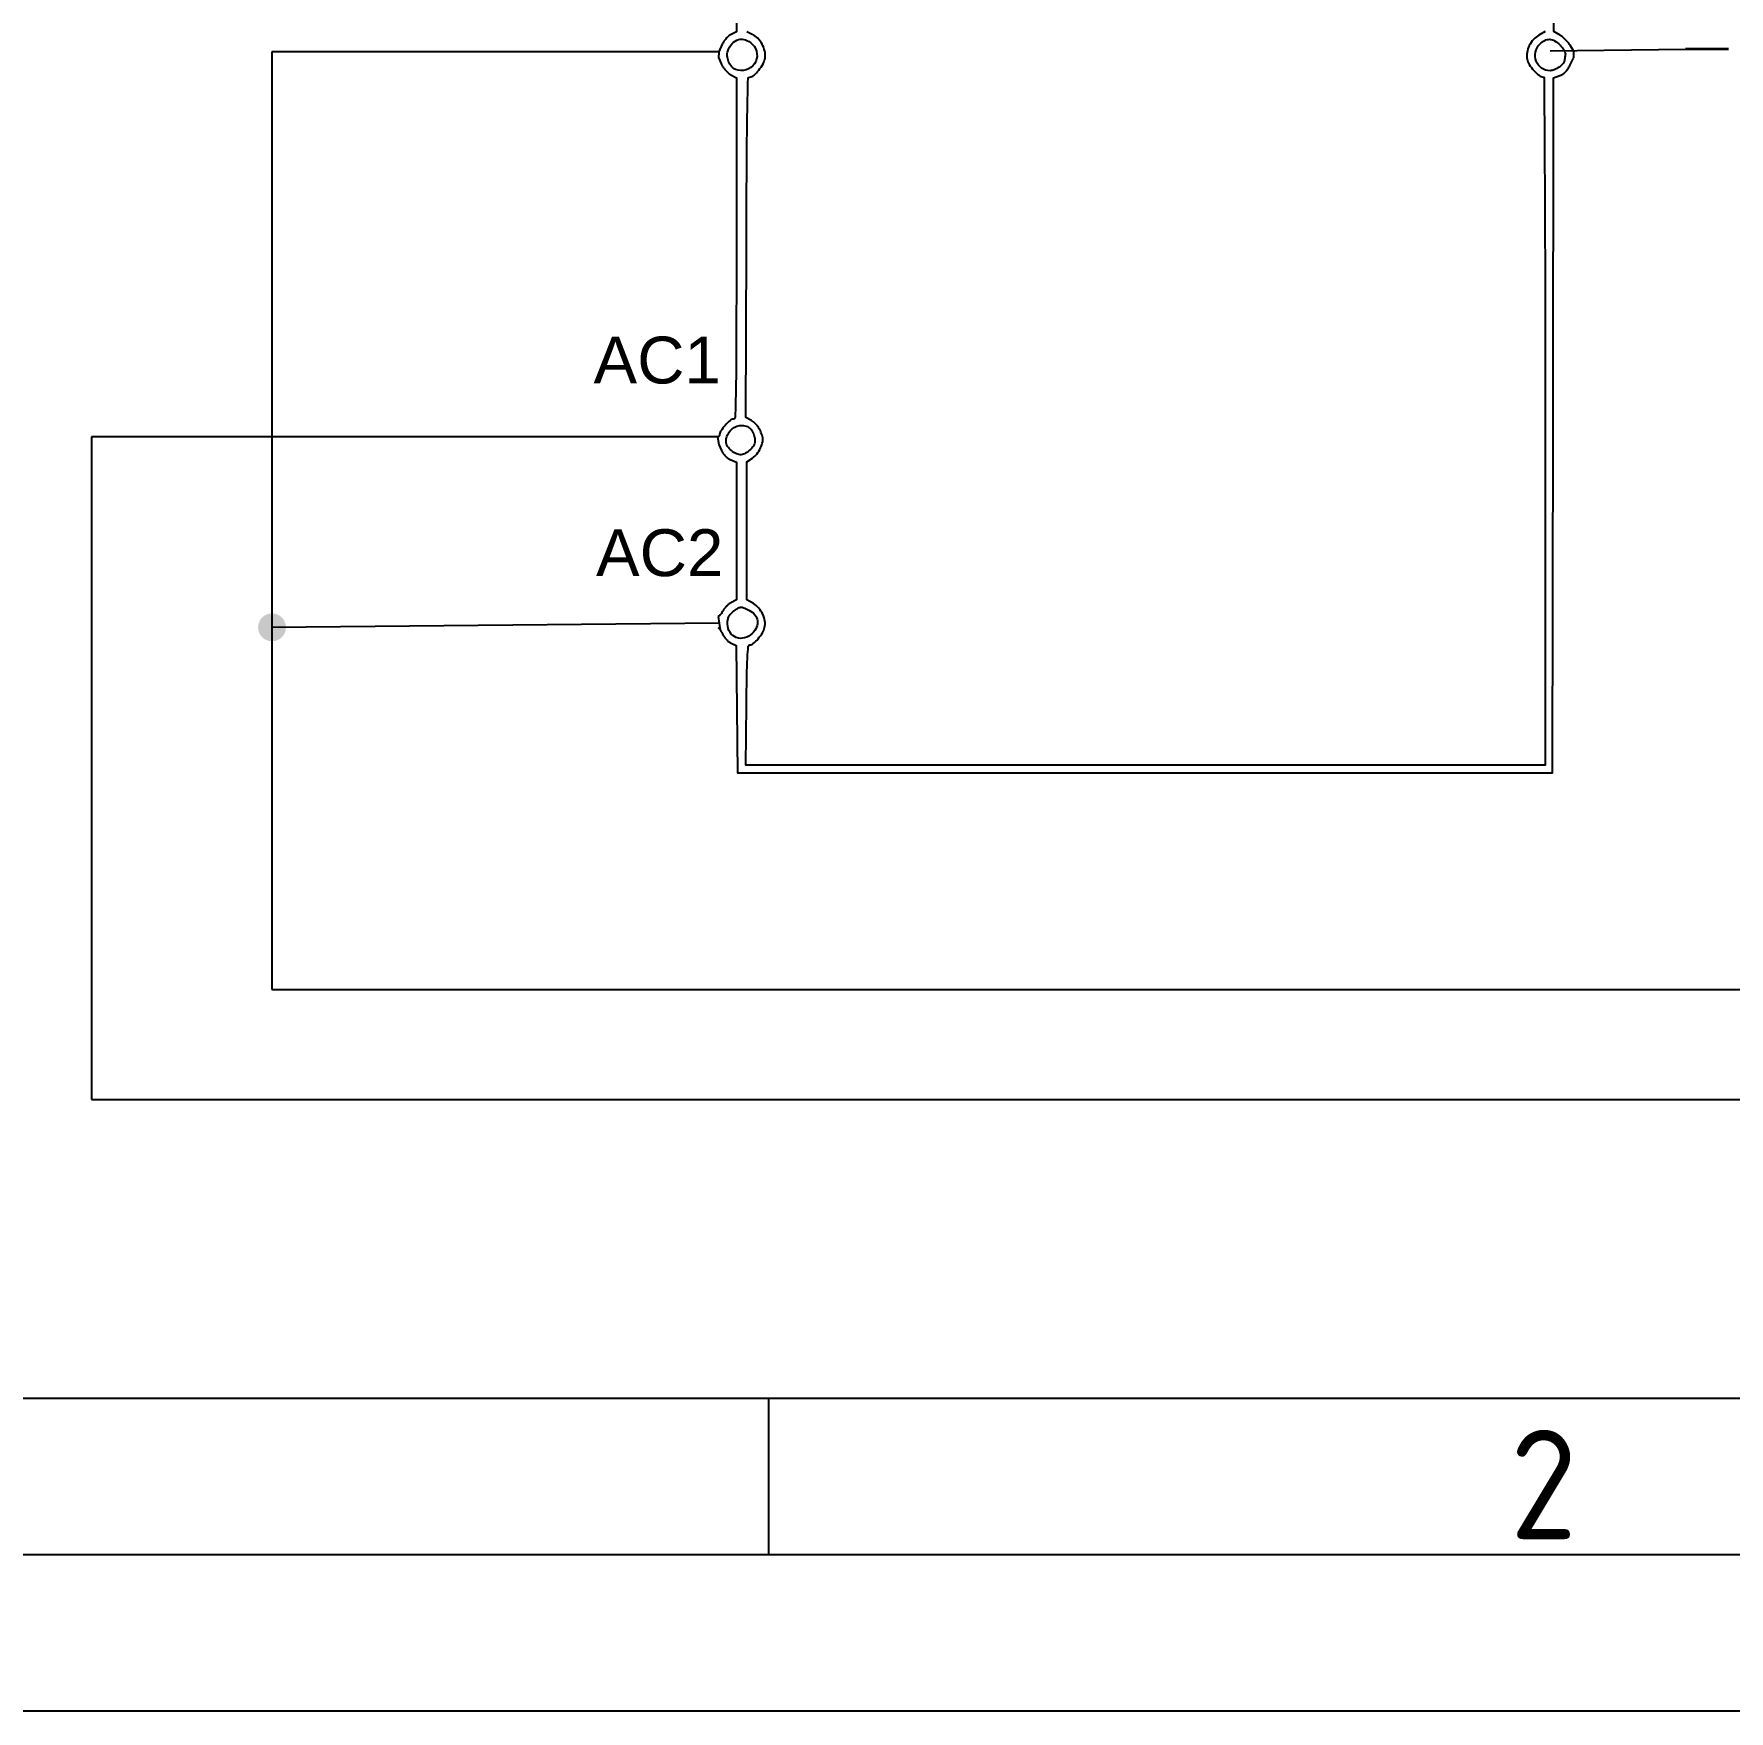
# Model space of a CAD drawing. Header units: millimetres. Extents: x 42961 to 43381, y 28224 to 28521.
# Drawn here: x 43001.7 to 43055.9, y 28223.8 to 28277.5 of the extents above; entities that cross this region are included whole.
import ezdxf

# ---------------------------------------------------------------- set-up
doc = ezdxf.new("R2010")
doc.units = ezdxf.units.MM
for name, color, linetype in [('035', 5, 'Continuous'), ('07', 7, 'Continuous'), ('PDF_Geometría', 7, 'Continuous'), ('PDF_Rellenos sólidos', 1, 'Continuous')]:
    doc.layers.add(name, color=color, linetype=linetype)
doc.styles.add('ISO Proportional', font='isocp.shx')
doc.styles.get("Standard").update_dxf_attribs({"font": 'arial.ttf'})

# ---------------------------------------------------------------- blocks, each defined once
blk = doc.blocks.new('IEC_border_a3')
at = {"layer": '035'}
blk.add_line((64, 10), (64, 5), dxfattribs=at)
for points in [[(0, 297), (420, 297), (420, 0), (0, 0)], [(18, 287), (410, 287), (410, 10), (18, 10)]]:
    blk.add_lwpolyline(points, close=True, dxfattribs=at)
at = {"layer": '07'}
blk.add_lwpolyline([(13, 292), (415, 292), (415, 5), (13, 5)], close=True, dxfattribs=at)
at = {"layer": '035', "style": 'ISO Proportional'}
blk.add_text('2', height=3.5, dxfattribs=at).set_placement((87.728, 5.5))

msp = doc.modelspace()

# ---------------------------------------------------------------- hatches: boundary and pattern name
at = {"layer": 'PDF_Rellenos sólidos', "transparency": 33554559}
msp.add_hatch(color=0, dxfattribs=at).paths.add_polyline_path([(43009.75, 28258.468, 0.414668), (43009.304, 28258.914), (43009.304, 28258.914, 0.414668), (43008.858, 28258.468), (43008.858, 28258.468, 0.414668), (43009.304, 28258.022), (43009.304, 28258.022, 0.414668)])

# ---------------------------------------------------------------- linework, layer by layer
for p, q in [((43050.193, 28276.918), (43054.526, 28276.967)), ((43023.595, 28276.889), (43009.304, 28276.889)), ((43009.304, 28276.889), (43009.304, 28246.877)), ((43023.595, 28276.889), (43023.584, 28276.686)), ((43050.944, 28276.899), (43050.944, 28276.689)), ((43023.56, 28264.561), (43023.603, 28264.322)), ((43023.611, 28258.602), (43009.304, 28258.468)), ((43023.583, 28258.817), (43023.639, 28258.386)), ((43009.304, 28246.877), (43075.501, 28246.877))]:
    msp.add_line(p, q)
at = {"color": 1}
for p, q in [((43023.56, 28264.561), (43003.525, 28264.561)), ((43003.525, 28264.561), (43003.525, 28243.354)), ((43003.525, 28243.354), (43079.102, 28243.354))]:
    msp.add_line(p, q, dxfattribs=at)
for points in [[(43050.949, 28276.89), (43050.832, 28277.094, 0.041418), (43050.773, 28277.181, 0.025618), (43050.69, 28277.272, 0.025618), (43050.599, 28277.355, 0.041418), (43050.512, 28277.415), (43050.308, 28277.531), (43050.307, 28279.708), (43050.307, 28281.885), (43050.501, 28281.986, 0.051967), (43050.586, 28282.041, 0.02661), (43050.68, 28282.127, 0.026123), (43050.769, 28282.226, 0.0355), (43050.837, 28282.325), (43050.978, 28282.564)], [(43023.593, 28281.753), (43023.598, 28281.753), (43023.673, 28281.589, 0.051281), (43023.716, 28281.515, 0.023397), (43023.786, 28281.428, 0.022877), (43023.869, 28281.343, 0.029164), (43023.954, 28281.273), (43024.16, 28281.12), (43024.16, 28279.319), (43024.16, 28277.519), (43023.99, 28277.442, 0.069647), (43023.917, 28277.395, 0.033319), (43023.838, 28277.317, 0.032227), (43023.764, 28277.223, 0.039538), (43023.708, 28277.127), (43023.595, 28276.889), (43023.584, 28276.889, 0.000508)], [(43050.036, 28277.531), (43049.838, 28277.418, 0.078105), (43049.66, 28277.277, 0.07106), (43049.528, 28277.083, 0.072614), (43049.457, 28276.864, 0.088605), (43049.459, 28276.648, 0.09706), (43049.526, 28276.48, 0.0407), (43049.675, 28276.285, 0.039042), (43049.845, 28276.124, 0.171534), (43049.974, 28276.078, -0.412503), (43050.002, 28276.05, -0.000045), (43050.019, 28273.079, -0.000971), (43050.032, 28269.601, -0.000445), (43050.036, 28265.065), (43050.036, 28254.053), (43037.25, 28254.053), (43024.464, 28254.053), (43024.483, 28255.978, -0.00182), (43024.496, 28256.964, -0.00942), (43024.516, 28257.508, -0.007996), (43024.541, 28257.86, -0.389023), (43024.588, 28257.904, 0.181839), (43024.702, 28257.946, 0.036017), (43024.857, 28258.103, 0.038459), (43024.995, 28258.293, 0.080728), (43025.064, 28258.461, 0.099315), (43025.071, 28258.664, 0.067887), (43025.003, 28258.886, 0.066342), (43024.875, 28259.086, 0.084319), (43024.707, 28259.228), (43024.498, 28259.352), (43024.498, 28261.559), (43024.498, 28263.766), (43024.672, 28263.881, 0.086338), (43024.813, 28264.013, 0.051628), (43024.932, 28264.21, 0.052616), (43025.004, 28264.416, 0.13603), (43024.998, 28264.572, 0.025123), (43024.928, 28264.755, 0.048614), (43024.852, 28264.891, 0.05684), (43024.761, 28264.996, 0.051105), (43024.644, 28265.082), (43024.464, 28265.188), (43024.482, 28270.633, -0.000581), (43024.494, 28273.509, -0.003455), (43024.513, 28275.012, -0.00125), (43024.535, 28276.028, -0.407088), (43024.587, 28276.078, 0.18286), (43024.716, 28276.127, 0.043421), (43024.877, 28276.296, 0.044502), (43025.015, 28276.504, 0.087013), (43025.078, 28276.693, 0.095147), (43025.069, 28276.904, 0.067874), (43024.984, 28277.127, 0.067665), (43024.842, 28277.319, 0.093068), (43024.667, 28277.442), (43024.498, 28277.519)], [(43023.584, 28276.686), (43023.603, 28276.686), (43023.688, 28276.482, 0.050196), (43023.734, 28276.396, 0.031296), (43023.804, 28276.304, 0.031231), (43023.885, 28276.222, 0.048511), (43023.966, 28276.164), (43024.16, 28276.049), (43024.16, 28270.591, -0.000515), (43024.157, 28267.557, -0.003851), (43024.143, 28266.117, -0.001904), (43024.123, 28265.19, -0.406886), (43024.065, 28265.133, 0.187522), (43023.959, 28265.092, 0.028394), (43023.798, 28264.927, 0.029799), (43023.657, 28264.743, 0.15027), (43023.619, 28264.621, -0.410538), (43023.56, 28264.561, -0.000653)], [(43023.583, 28258.468, -0.010155), (43023.612, 28258.427, -0.017424), (43023.665, 28258.344, -0.015975), (43023.715, 28258.256, 0.038833), (43023.77, 28258.165, 0.030989), (43023.843, 28258.076, 0.031928), (43023.922, 28258.003, 0.065816), (43023.993, 28257.958), (43024.158, 28257.883), (43024.176, 28255.85), (43024.194, 28253.816), (43037.233, 28253.816), (43050.273, 28253.816), (43050.29, 28264.932), (43050.307, 28276.049), (43050.508, 28276.124, 0.061505), (43050.598, 28276.172, 0.045677), (43050.685, 28276.245, 0.043173), (43050.762, 28276.337, 0.04103), (43050.824, 28276.443), (43050.94, 28276.686), (43050.944, 28276.686)], [(43023.6, 28264.322), (43023.603, 28264.322), (43023.686, 28264.122, 0.056959), (43023.732, 28264.039, 0.037626), (43023.802, 28263.955, 0.037687), (43023.883, 28263.883, 0.058235), (43023.964, 28263.835), (43024.16, 28263.749), (43024.16, 28261.547), (43024.16, 28259.345), (43023.985, 28259.252, 0.048844), (43023.911, 28259.203, 0.029074), (43023.833, 28259.131, 0.028899), (43023.763, 28259.049, 0.043802), (43023.713, 28258.97, -0.053762), (43023.643, 28258.864, -0.108305), (43023.583, 28258.817, -0.076711)]]:
    msp.add_lwpolyline(points, format="xyb")
for points in [[(43024.67, 28277.129, -0.16688), (43024.819, 28276.824, -0.180663), (43024.742, 28276.503, -0.177528), (43024.473, 28276.307, -0.162265), (43024.129, 28276.323, -0.132653), (43024.008, 28276.411, -0.070294), (43023.913, 28276.571, -0.069568), (43023.865, 28276.754, -0.120995), (43023.884, 28276.908, -0.0887), (43024.029, 28277.15, -0.146143), (43024.229, 28277.276, -0.157965), (43024.453, 28277.267, -0.108385)], [(43050.51, 28277.101, -0.03336), (43050.585, 28277.016, -0.041924), (43050.642, 28276.927, -0.047758), (43050.676, 28276.845, -0.120423), (43050.679, 28276.78, 0.002936), (43050.669, 28276.728, 0.00298), (43050.66, 28276.675, 0.002898), (43050.653, 28276.629, 0.012236), (43050.65, 28276.602, -0.165858), (43050.605, 28276.504, -0.049871), (43050.478, 28276.395, -0.049892), (43050.326, 28276.309, -0.10361), (43050.193, 28276.281, -0.150866), (43049.922, 28276.365, -0.151715), (43049.746, 28276.586, -0.148108), (43049.724, 28276.873, -0.142662), (43049.865, 28277.129, -0.07093), (43050.025, 28277.249, -0.136875), (43050.18, 28277.285, -0.12817), (43050.339, 28277.237, -0.05845)], [(43024.585, 28264.846, -0.078406), (43024.632, 28264.798, -0.034618), (43024.678, 28264.723, -0.03318), (43024.716, 28264.635, -0.038134), (43024.741, 28264.546, -0.041111), (43024.754, 28264.429, -0.089016), (43024.741, 28264.339, -0.082954), (43024.696, 28264.256, -0.032205), (43024.61, 28264.158, -0.058597), (43024.457, 28264.037, -0.124795), (43024.315, 28263.993, -0.123801), (43024.167, 28264.021, -0.057183), (43024, 28264.124, -0.085627), (43023.878, 28264.26, -0.126207), (43023.829, 28264.411, -0.116364), (43023.858, 28264.577, -0.065991), (43023.962, 28264.752, -0.093851), (43024.094, 28264.868, -0.095521), (43024.259, 28264.926, -0.097144), (43024.431, 28264.918, -0.100848)], [(43024.56, 28259.021, -0.097467), (43024.747, 28258.873, -0.140928), (43024.834, 28258.682, -0.139341), (43024.806, 28258.472, -0.094399), (43024.67, 28258.272, -0.130044), (43024.424, 28258.129, -0.159145), (43024.159, 28258.142, -0.16191), (43023.957, 28258.307, -0.135099), (43023.875, 28258.574, -0.0436), (43023.882, 28258.692, -0.070512), (43023.91, 28258.789, -0.068828), (43023.965, 28258.875, -0.039547), (43024.052, 28258.962, -0.025642), (43024.196, 28259.074, -0.123812), (43024.292, 28259.11, -0.123342), (43024.394, 28259.097, -0.025365)]]:
    msp.add_lwpolyline(points, format="xyb", close=True)
at = {"layer": 'PDF_Geometría', "lineweight": 35}
msp.add_lwpolyline([(43055.899, 28276.967), (43054.526, 28276.967)], dxfattribs=at)

# ---------------------------------------------------------------- block references
msp.add_blockref('IEC_border_a3', (42961.184, 28223.788))

# ---------------------------------------------------------------- texts
at = {"char_height": 1.5, "attachment_point": 1}
for s, insert in [('\\P\\P      AC1', (43016.097, 28272.772)), ('\\P\\P      AC2', (43016.176, 28266.607))]:
    msp.add_mtext_dynamic_manual_height_columns(s, width=17.48594, gutter_width=12.5, heights=[11.441], dxfattribs=dict(at, insert=insert))

doc.saveas('drawing.dxf')
